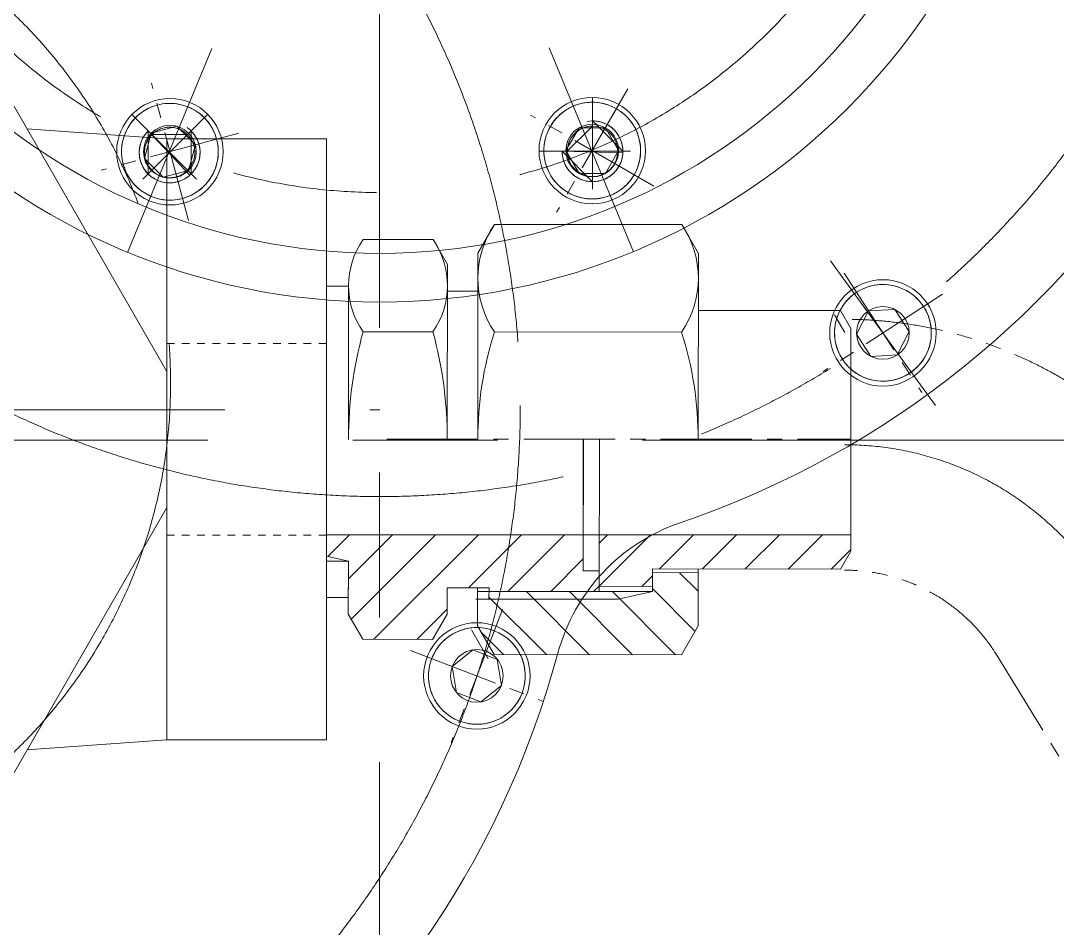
# Model space of a CAD drawing. Header units: millimetres. Extents: x 2 to 671028, y -1 to 511258.
# Drawn here: x 102014 to 105477, y 90357 to 93390 of the extents above; entities that cross this region are included whole.
import ezdxf

# ---------------------------------------------------------------- set-up
doc = ezdxf.new("R2010")
doc.units = ezdxf.units.MM
doc.header["$LTSCALE"] = 25.4
for name, pattern in [('ACAD_ISO02W100', [15, 12, -3]), ('CENTER', [50.8, 31.75, -6.35, 6.35, -6.35]), ('双点画线', [22, 12, -2, 2, -2, 2, -2]), ('点画线', [18, 12, -2, 2, -2]), ('虚线', [2, 1, -1])]:
    doc.linetypes.add(name, pattern=pattern)
for name, color, linetype, lineweight in [('CAXA1', 5, 'CENTER', 5), ('中心线层', 5, 'CENTER', 5), ('剖面线层', 4, 'Continuous', 5), ('细实线层', 7, 'Continuous', 5), ('虚线层', 6, 'ACAD_ISO02W100', 5)]:
    doc.layers.add(name, color=color, linetype=linetype, lineweight=lineweight)
pattern_1 = [(45, (100800.23, 92089.86), (-71.842, 71.842), [])]
pattern_2 = [(134.9486, (100800.23, 92089.86), (-71.9065, -71.7775), [])]

msp = doc.modelspace()

# ---------------------------------------------------------------- hatches: boundary and pattern name
at = {"layer": '剖面线层', "linetype": 'Continuous', "lineweight": 5}
h = msp.add_hatch(dxfattribs=at)
h.set_pattern_fill('无图案', scale=101.6, angle=45, style=0, pattern_type=0)
h.set_pattern_definition(pattern_1)
edge = h.paths.add_edge_path(flags=0)
edge.add_line((103108.57, 91406.6), (103108.62, 91461.93))
edge.add_line((103156.89, 91322.73), (103108.57, 91406.6))
edge.add_line((103390.3, 91322.52), (103156.89, 91322.73))
edge.add_line((103438.77, 91406.3), (103390.3, 91322.52))
edge.add_line((103438.85, 91495.2), (103438.77, 91406.3))
edge.add_line((103540.45, 91495.11), (103438.85, 91495.2))
edge.add_line((103578.55, 91495.07), (103540.45, 91495.11))
edge.add_line((103578.54, 91482.37), (103578.55, 91495.07))
edge.add_line((103946.84, 91482.04), (103578.54, 91482.37))
edge.add_line((103946.85, 91499.82), (103946.84, 91482.04))
edge.add_line((103946.9, 91551.89), (103946.85, 91499.82))
edge.add_line((103893.56, 91551.94), (103946.9, 91551.89))
edge.add_line((103893.67, 91671.79), (103893.56, 91551.94))
edge.add_line((103035.43, 91671.79), (103893.67, 91671.79))
edge.add_line((103035.43, 91670.76), (103035.43, 91671.79))
edge.add_line((103035.43, 91600.65), (103035.43, 91670.76))
edge.add_line((103108.73, 91584.29), (103035.43, 91600.65))
edge.add_line((103108.65, 91495.28), (103108.73, 91584.29))
edge.add_line((103108.62, 91461.93), (103108.65, 91495.28))
h = msp.add_hatch(dxfattribs=at)
h.set_pattern_fill('无图案', scale=101.6, angle=45, style=0, pattern_type=0)
h.set_pattern_definition(pattern_1)
edge = h.paths.add_edge_path(flags=0)
edge.add_line((103946.85, 91499.82), (103946.9, 91551.89))
edge.add_line((104124.65, 91499.66), (103946.85, 91499.82))
edge.add_line((104124.7, 91545.38), (104124.65, 91499.66))
edge.add_line((104124.71, 91558.08), (104124.7, 91545.38))
edge.add_line((104277.11, 91557.92), (104124.71, 91558.08))
edge.add_line((104752.4, 91557.41), (104277.11, 91557.92))
edge.add_line((104787.01, 91617.24), (104752.4, 91557.41))
edge.add_line((104787.01, 91671.79), (104787.01, 91617.24))
edge.add_line((103947.01, 91671.79), (104787.01, 91671.79))
edge.add_line((103946.97, 91633.52), (103947.01, 91671.79))
edge.add_line((103946.9, 91551.89), (103946.97, 91633.52))
h = msp.add_hatch(dxfattribs=at)
h.set_pattern_fill('无图案', scale=101.6, angle=134.94857, style=0, pattern_type=0)
h.set_pattern_definition(pattern_2)
edge = h.paths.add_edge_path(flags=0)
edge.add_line((103946.84, 91482.04), (104124.64, 91481.88))
edge.add_line((103578.54, 91482.37), (103946.84, 91482.04))
edge.add_line((103578.52, 91456.97), (103578.54, 91482.37))
edge.add_line((104010.38, 91456.59), (103578.52, 91456.97))
edge.add_line((104124.64, 91481.88), (104010.38, 91456.59))
edge.add_line((104124.7, 91545.38), (104277.1, 91545.25))
edge.add_line((104124.65, 91499.66), (104124.7, 91545.38))
edge.add_line((104124.64, 91481.88), (104124.65, 91499.66))
edge.add_line((104010.38, 91456.59), (104124.64, 91481.88))
edge.add_line((103578.52, 91456.97), (104010.38, 91456.59))
edge.add_line((103540.42, 91457.01), (103578.52, 91456.97))
edge.add_line((103540.34, 91367.89), (103540.42, 91457.01))
edge.add_line((103595.85, 91271.54), (103540.34, 91367.89))
edge.add_line((104221.25, 91270.98), (103595.85, 91271.54))
edge.add_line((104276.94, 91367.23), (104221.25, 91270.98))
edge.add_line((104277.1, 91545.25), (104276.94, 91367.23))
h = msp.add_hatch(dxfattribs=at)
h.set_pattern_fill('无图案', scale=101.6, angle=134.94857, style=0, pattern_type=0)
h.set_pattern_definition(pattern_2)
edge = h.paths.add_edge_path(flags=0)
edge.add_line((103946.84, 91482.04), (104124.64, 91481.88))
edge.add_line((103578.54, 91482.37), (103946.84, 91482.04))
edge.add_line((103578.52, 91456.97), (103578.54, 91482.37))
edge.add_line((104010.38, 91456.59), (103578.52, 91456.97))
edge.add_line((104124.64, 91481.88), (104010.38, 91456.59))
edge.add_line((104124.7, 91545.38), (104277.1, 91545.25))
edge.add_line((104124.65, 91499.66), (104124.7, 91545.38))
edge.add_line((104124.64, 91481.88), (104124.65, 91499.66))
edge.add_line((104010.38, 91456.59), (104124.64, 91481.88))
edge.add_line((103578.52, 91456.97), (104010.38, 91456.59))
edge.add_line((103540.42, 91457.01), (103578.52, 91456.97))
edge.add_line((103540.34, 91367.89), (103540.42, 91457.01))
edge.add_line((103595.85, 91271.54), (103540.34, 91367.89))
edge.add_line((104221.25, 91270.98), (103595.85, 91271.54))
edge.add_line((104276.94, 91367.23), (104221.25, 91270.98))
edge.add_line((104277.1, 91545.25), (104276.94, 91367.23))

# ---------------------------------------------------------------- linework, layer by layer
at = {"color": 7, "lineweight": 5}
for p, q in [((101716.78, 93578.3), (102502.03, 92218.19)), ((102431.65, 93092.03), (102424.44, 93087.61)), ((102439.09, 93096.07), (102431.65, 93092.03)), ((102446.73, 93099.71), (102439.09, 93096.07)), ((102454.55, 93102.95), (102446.73, 93099.71)), ((102462.53, 93105.78), (102454.55, 93102.95)), ((102470.64, 93108.18), (102462.53, 93105.78)), ((102478.87, 93110.16), (102470.64, 93108.18)), ((102470.64, 93108.18), (102470.64, 93108.18)), ((102487.2, 93111.7), (102478.87, 93110.16)), ((102495.59, 93112.81), (102487.2, 93111.7)), ((102504.03, 93113.47), (102495.59, 93112.81)), ((102512.49, 93113.69), (102504.03, 93113.47)), ((102520.95, 93113.47), (102512.49, 93113.69)), ((102529.39, 93112.81), (102520.95, 93113.47)), ((102537.78, 93111.7), (102529.39, 93112.81)), ((102546.1, 93110.16), (102537.78, 93111.7)), ((102554.33, 93108.18), (102546.1, 93110.16)), ((102562.45, 93105.78), (102554.33, 93108.18)), ((102570.43, 93102.95), (102562.45, 93105.78)), ((102578.25, 93099.71), (102570.43, 93102.95)), ((102585.89, 93096.07), (102578.25, 93099.71)), ((102593.32, 93092.03), (102585.89, 93096.07)), ((102600.54, 93087.61), (102593.32, 93092.03)), ((103835.45, 93091.46), (103828.48, 93086.67)), ((103842.67, 93095.89), (103835.45, 93091.46)), ((103850.11, 93099.92), (103842.67, 93095.89)), ((103857.75, 93103.57), (103850.11, 93099.92)), ((103865.57, 93106.81), (103857.75, 93103.57)), ((103873.55, 93109.63), (103865.57, 93106.81)), ((103881.66, 93112.04), (103873.55, 93109.63)), ((103889.89, 93114.01), (103881.66, 93112.04)), ((103898.22, 93115.55), (103889.89, 93114.01)), ((103906.61, 93116.66), (103898.22, 93115.55)), ((103915.05, 93117.32), (103906.61, 93116.66)), ((103923.51, 93117.55), (103915.05, 93117.32)), ((103931.97, 93117.32), (103923.51, 93117.55)), ((103940.41, 93116.66), (103931.97, 93117.32)), ((103948.8, 93115.55), (103940.41, 93116.66)), ((103957.12, 93114.01), (103948.8, 93115.55)), ((103965.35, 93112.04), (103957.12, 93114.01)), ((103973.47, 93109.63), (103965.35, 93112.04)), ((103981.44, 93106.81), (103973.47, 93109.63)), ((103989.26, 93103.57), (103981.44, 93106.81)), ((103996.9, 93099.92), (103989.26, 93103.57)), ((104004.34, 93095.89), (103996.9, 93099.92)), ((104011.56, 93091.46), (104004.34, 93095.89)), ((104004.34, 93095.89), (104004.34, 93095.89)), ((104018.53, 93086.67), (104011.56, 93091.46)), ((102392.34, 93060.2), (102386.85, 93053.76)), ((102398.17, 93066.34), (102392.34, 93060.2)), ((102404.31, 93072.17), (102398.17, 93066.34)), ((102410.75, 93077.66), (102404.31, 93072.17)), ((102417.46, 93082.82), (102410.75, 93077.66)), ((102424.44, 93087.61), (102417.46, 93082.82)), ((102607.52, 93082.82), (102600.54, 93087.61)), ((102614.23, 93077.66), (102607.52, 93082.82)), ((102620.67, 93072.17), (102614.23, 93077.66)), ((102626.81, 93066.34), (102620.67, 93072.17)), ((102632.63, 93060.2), (102626.81, 93066.34)), ((102638.13, 93053.76), (102632.63, 93060.2)), ((103797.87, 93057.62), (103792.71, 93050.9)), ((103803.36, 93064.05), (103797.87, 93057.62)), ((103809.19, 93070.19), (103803.36, 93064.05)), ((103815.33, 93076.02), (103809.19, 93070.19)), ((103821.76, 93081.52), (103815.33, 93076.02)), ((103828.48, 93086.67), (103821.76, 93081.52)), ((103924.46, 93037.99), (103924.46, 93055.18)), ((103924.46, 93055.18), (104026.06, 92953.58)), ((103929.78, 93055.04), (103924.46, 93055.18)), ((103924.46, 93055.18), (103924.46, 92851.98)), ((103935.08, 93054.62), (103929.78, 93055.04)), ((103940.35, 93053.92), (103935.08, 93054.62)), ((104025.25, 93081.52), (104018.53, 93086.67)), ((104031.69, 93076.02), (104025.25, 93081.52)), ((104037.83, 93070.19), (104031.69, 93076.02)), ((104043.65, 93064.05), (104037.83, 93070.19)), ((104049.15, 93057.62), (104043.65, 93064.05)), ((104054.3, 93050.9), (104049.15, 93057.62)), ((102502.03, 92995.37), (102034.03, 93028.8)), ((102368.44, 93025.42), (102364.79, 93017.78)), ((102372.48, 93032.86), (102368.44, 93025.42)), ((102376.9, 93040.07), (102372.48, 93032.86)), ((102381.69, 93047.05), (102376.9, 93040.07)), ((102386.85, 93053.76), (102381.69, 93047.05)), ((102439.69, 93021.56), (102436.03, 93017.71)), ((102439.69, 92877.88), (102439.69, 93021.56)), ((102439.69, 93021.56), (102451.85, 93009.41)), ((102583.38, 93021.56), (102439.69, 92877.88)), ((102579.52, 92874.22), (102439.69, 93021.56)), ((102535.26, 93037.01), (102450.27, 93014.24)), ((102465.56, 93020.52), (102461.92, 93018.02)), ((102469.33, 93022.83), (102465.56, 93020.52)), ((102473.21, 93024.94), (102469.33, 93022.83)), ((102477.2, 93026.84), (102473.21, 93024.94)), ((102481.28, 93028.53), (102477.2, 93026.84)), ((102485.45, 93030.01), (102481.28, 93028.53)), ((102489.69, 93031.26), (102485.45, 93030.01)), ((102493.98, 93032.29), (102489.69, 93031.26)), ((102498.33, 93033.1), (102493.98, 93032.29)), ((102502.71, 93033.67), (102498.33, 93033.1)), ((102507.12, 93034.02), (102502.71, 93033.67)), ((102511.54, 93034.14), (102507.12, 93034.02)), ((102515.95, 93034.02), (102511.54, 93034.14)), ((102520.36, 93033.67), (102515.95, 93034.02)), ((102524.74, 93033.1), (102520.36, 93033.67)), ((102529.09, 93032.29), (102524.74, 93033.1)), ((102533.38, 93031.26), (102529.09, 93032.29)), ((102537.62, 93030.01), (102533.38, 93031.26)), ((102597.48, 92974.79), (102535.26, 93037.01)), ((102541.79, 93028.53), (102537.62, 93030.01)), ((102545.87, 93026.84), (102541.79, 93028.53)), ((102549.86, 93024.94), (102545.87, 93026.84)), ((102553.74, 93022.83), (102549.86, 93024.94)), ((102557.51, 93020.52), (102553.74, 93022.83)), ((102561.15, 93018.02), (102557.51, 93020.52)), ((102571.23, 93009.41), (102583.38, 93021.56)), ((102583.38, 93021.56), (102583.38, 92877.88)), ((102587.04, 93017.71), (102583.38, 93021.56)), ((102643.28, 93047.05), (102638.13, 93053.76)), ((102648.08, 93040.07), (102643.28, 93047.05)), ((102652.5, 93032.86), (102648.08, 93040.07)), ((102656.54, 93025.42), (102652.5, 93032.86)), ((102660.18, 93017.78), (102656.54, 93025.42)), ((103775.81, 93021.63), (103772.57, 93013.81)), ((103779.46, 93029.27), (103775.81, 93021.63)), ((103783.5, 93036.71), (103779.46, 93029.27)), ((103787.92, 93043.93), (103783.5, 93036.71)), ((103783.5, 93036.71), (103783.5, 93036.71)), ((103792.71, 93050.9), (103787.92, 93043.93)), ((103879.51, 93032.07), (103835.52, 92955.87)), ((103840.04, 92953.58), (103924.46, 93037.99)), ((103840.04, 92953.58), (103924.46, 93037.99)), ((103874.84, 93021.87), (103871.34, 93019.18)), ((103878.48, 93024.37), (103874.84, 93021.87)), ((103882.25, 93026.68), (103878.48, 93024.37)), ((103967.5, 93032.07), (103879.51, 93032.07)), ((103886.14, 93028.79), (103882.25, 93026.68)), ((103890.12, 93030.69), (103886.14, 93028.79)), ((103894.21, 93032.38), (103890.12, 93030.69)), ((103898.37, 93033.86), (103894.21, 93032.38)), ((103902.61, 93035.11), (103898.37, 93033.86)), ((103906.91, 93036.15), (103902.61, 93035.11)), ((103911.25, 93036.95), (103906.91, 93036.15)), ((103915.64, 93037.53), (103911.25, 93036.95)), ((103920.04, 93037.87), (103915.64, 93037.53)), ((103924.46, 93037.99), (103920.04, 93037.87)), ((103945.58, 93052.96), (103940.35, 93053.92)), ((103950.76, 93051.71), (103945.58, 93052.96)), ((103955.86, 93050.2), (103950.76, 93051.71)), ((103960.87, 93048.43), (103955.86, 93050.2)), ((103965.78, 93046.39), (103960.87, 93048.43)), ((103970.58, 93044.1), (103965.78, 93046.39)), ((103967.5, 93032.07), (104011.5, 92955.87)), ((103975.26, 93041.56), (103970.58, 93044.1)), ((103979.79, 93038.78), (103975.26, 93041.56)), ((103984.18, 93035.77), (103979.79, 93038.78)), ((103988.4, 93032.53), (103984.18, 93035.77)), ((103992.44, 93029.08), (103988.4, 93032.53)), ((103996.3, 93025.42), (103992.44, 93029.08)), ((103999.96, 93021.56), (103996.3, 93025.42)), ((104003.42, 93017.51), (103999.96, 93021.56)), ((104059.1, 93043.93), (104054.3, 93050.9)), ((104063.52, 93036.71), (104059.1, 93043.93)), ((104067.56, 93029.27), (104063.52, 93036.71)), ((104071.2, 93021.63), (104067.56, 93029.27)), ((104074.44, 93013.81), (104071.2, 93021.63)), ((102354.35, 92985.63), (102352.81, 92977.31)), ((102356.33, 92993.86), (102354.35, 92985.63)), ((102358.73, 93001.98), (102356.33, 92993.86)), ((102361.56, 93009.96), (102358.73, 93001.98)), ((102364.79, 93017.78), (102361.56, 93009.96)), ((102416.68, 92986.13), (102414.91, 92981.12)), ((102418.72, 92991.05), (102416.68, 92986.13)), ((102421.01, 92995.85), (102418.72, 92991.05)), ((102423.55, 93000.52), (102421.01, 92995.85)), ((102426.33, 93005.06), (102423.55, 93000.52)), ((102429.34, 93009.44), (102426.33, 93005.06)), ((102427.5, 92929.25), (102450.27, 93014.24)), ((102427.5, 92929.25), (102450.27, 93014.24)), ((102432.58, 93013.66), (102429.34, 93009.44)), ((102436.03, 93017.71), (102432.58, 93013.66)), ((102455.05, 93012.45), (102451.85, 93009.41)), ((102451.85, 93009.41), (102571.23, 93009.41)), ((102451.85, 93009.41), (102571.23, 93009.41)), ((102458.41, 93015.32), (102455.05, 93012.45)), ((102461.92, 93018.02), (102458.41, 93015.32)), ((102502.03, 92995.37), (103035.43, 92995.37)), ((102502.03, 92995.37), (102502.03, 90986.22)), ((102564.66, 93015.32), (102561.15, 93018.02)), ((102568.02, 93012.45), (102564.66, 93015.32)), ((102571.23, 93009.41), (102568.02, 93012.45)), ((102590.49, 93013.66), (102587.04, 93017.71)), ((102593.73, 93009.44), (102590.49, 93013.66)), ((102596.74, 93005.06), (102593.73, 93009.44)), ((102599.52, 93000.52), (102596.74, 93005.06)), ((102602.06, 92995.85), (102599.52, 93000.52)), ((102604.35, 92991.05), (102602.06, 92995.85)), ((102606.39, 92986.13), (102604.35, 92991.05)), ((102608.16, 92981.12), (102606.39, 92986.13)), ((102663.42, 93009.96), (102660.18, 93017.78)), ((102666.25, 93001.98), (102663.42, 93009.96)), ((102668.65, 92993.86), (102666.25, 93001.98)), ((102670.63, 92985.63), (102668.65, 92993.86)), ((102668.65, 92993.86), (102668.65, 92993.86)), ((102672.17, 92977.31), (102670.63, 92985.63)), ((103035.43, 92995.37), (103035.43, 90986.22)), ((103765.37, 92989.49), (103763.83, 92981.17)), ((103767.34, 92997.72), (103765.37, 92989.49)), ((103769.75, 93005.83), (103767.34, 92997.72)), ((103772.57, 93013.81), (103769.75, 93005.83)), ((103847.34, 92987.91), (103845.65, 92983.83)), ((103849.25, 92991.9), (103847.34, 92987.91)), ((103851.35, 92995.78), (103849.25, 92991.9)), ((103853.66, 92999.55), (103851.35, 92995.78)), ((103856.17, 93003.19), (103853.66, 92999.55)), ((103858.86, 93006.7), (103856.17, 93003.19)), ((103861.73, 93010.06), (103858.86, 93006.7)), ((103864.77, 93013.27), (103861.73, 93010.06)), ((103867.97, 93016.31), (103864.77, 93013.27)), ((103871.34, 93019.18), (103867.97, 93016.31)), ((104006.66, 93013.29), (104003.42, 93017.51)), ((104009.67, 93008.91), (104006.66, 93013.29)), ((104012.45, 93004.38), (104009.67, 93008.91)), ((104014.99, 92999.7), (104012.45, 93004.38)), ((104017.28, 92994.9), (104014.99, 92999.7)), ((104019.31, 92989.99), (104017.28, 92994.9)), ((104021.09, 92984.97), (104019.31, 92989.99)), ((104077.27, 93005.83), (104074.44, 93013.81)), ((104079.67, 92997.72), (104077.27, 93005.83)), ((104081.65, 92989.49), (104079.67, 92997.72)), ((104083.19, 92981.17), (104081.65, 92989.49)), ((102351.04, 92960.48), (102350.82, 92952.02)), ((102350.82, 92952.02), (102351.04, 92943.56)), ((102351.7, 92968.92), (102351.04, 92960.48)), ((102352.81, 92977.31), (102351.7, 92968.92)), ((102410.08, 92955.04), (102409.94, 92949.72)), ((102410.49, 92960.34), (102410.08, 92955.04)), ((102411.19, 92965.62), (102410.49, 92960.34)), ((102412.16, 92970.85), (102411.19, 92965.62)), ((102413.4, 92976.02), (102412.16, 92970.85)), ((102414.91, 92981.12), (102413.4, 92976.02)), ((102597.48, 92974.79), (102574.7, 92889.8)), ((102609.67, 92976.02), (102608.16, 92981.12)), ((102610.92, 92970.85), (102609.67, 92976.02)), ((102611.88, 92965.62), (102610.92, 92970.85)), ((102612.58, 92960.34), (102611.88, 92965.62)), ((102613, 92955.04), (102612.58, 92960.34)), ((102613.14, 92949.72), (102613, 92955.04)), ((102673.27, 92968.92), (102672.17, 92977.31)), ((102673.94, 92960.48), (102673.27, 92968.92)), ((102674.16, 92952.02), (102673.94, 92960.48)), ((102673.94, 92943.56), (102674.16, 92952.02)), ((103762.06, 92964.34), (103761.84, 92955.87)), ((103761.84, 92955.87), (103762.06, 92947.41)), ((103762.72, 92972.77), (103762.06, 92964.34)), ((103763.83, 92981.17), (103762.72, 92972.77)), ((103822.86, 92953.58), (103823, 92948.26)), ((103924.46, 92851.98), (103822.86, 92953.58)), ((103822.86, 92953.58), (103840.04, 92953.58)), ((104025.92, 92948.26), (103822.86, 92953.58)), ((103879.51, 92879.67), (103835.52, 92955.87)), ((103879.51, 92879.67), (103835.52, 92955.87)), ((103840.16, 92957.99), (103840.04, 92953.58)), ((103840.51, 92962.4), (103840.16, 92957.99)), ((103841.08, 92966.78), (103840.51, 92962.4)), ((103841.89, 92971.13), (103841.08, 92966.78)), ((103842.92, 92975.42), (103841.89, 92971.13)), ((103844.18, 92979.66), (103842.92, 92975.42)), ((103845.65, 92983.83), (103844.18, 92979.66)), ((104011.5, 92955.87), (103967.5, 92879.67)), ((104022.6, 92979.87), (104021.09, 92984.97)), ((104023.84, 92974.7), (104022.6, 92979.87)), ((104024.81, 92969.47), (104023.84, 92974.7)), ((104025.5, 92964.2), (104024.81, 92969.47)), ((104025.92, 92958.89), (104025.5, 92964.2)), ((104026.06, 92953.58), (104025.92, 92958.89)), ((104084.29, 92972.77), (104083.19, 92981.17)), ((104084.96, 92964.34), (104084.29, 92972.77)), ((104085.18, 92955.87), (104084.96, 92964.34)), ((104084.96, 92947.41), (104085.18, 92955.87)), ((102351.04, 92943.56), (102351.7, 92935.12)), ((102351.7, 92935.12), (102352.81, 92926.73)), ((102352.81, 92926.73), (102354.35, 92918.41)), ((102354.35, 92918.41), (102356.33, 92910.18)), ((102409.94, 92949.72), (102410.08, 92944.4)), ((102410.08, 92944.4), (102410.49, 92939.1)), ((102410.49, 92939.1), (102411.19, 92933.83)), ((102411.19, 92933.83), (102412.16, 92928.6)), ((102412.16, 92928.6), (102413.4, 92923.43)), ((102413.4, 92923.43), (102414.91, 92918.33)), ((102414.91, 92918.33), (102416.68, 92913.31)), ((102427.5, 92929.25), (102489.71, 92867.03)), ((102606.39, 92913.31), (102608.16, 92918.33)), ((102608.16, 92918.33), (102609.67, 92923.43)), ((102609.67, 92923.43), (102610.92, 92928.6)), ((102610.92, 92928.6), (102611.88, 92933.83)), ((102611.88, 92933.83), (102612.58, 92939.1)), ((102612.58, 92939.1), (102613, 92944.4)), ((102613, 92944.4), (102613.14, 92949.72)), ((102668.65, 92910.18), (102670.63, 92918.41)), ((102670.63, 92918.41), (102672.17, 92926.73)), ((102672.17, 92926.73), (102673.27, 92935.12)), ((102673.27, 92935.12), (102673.94, 92943.56)), ((103762.06, 92947.41), (103762.72, 92938.97)), ((103762.72, 92938.97), (103763.83, 92930.58)), ((103763.83, 92930.58), (103765.37, 92922.26)), ((103765.37, 92922.26), (103767.34, 92914.03)), ((103823, 92948.26), (103823.42, 92942.96)), ((103823.42, 92942.96), (103824.11, 92937.68)), ((103824.11, 92937.68), (103825.08, 92932.45)), ((103825.08, 92932.45), (103826.32, 92927.28)), ((103826.32, 92927.28), (103827.83, 92922.18)), ((103827.83, 92922.18), (103829.61, 92917.17)), ((103829.61, 92917.17), (103831.64, 92912.25)), ((104017.28, 92912.25), (104019.31, 92917.17)), ((104019.31, 92917.17), (104021.09, 92922.18)), ((104021.09, 92922.18), (104022.6, 92927.28)), ((104022.6, 92927.28), (104023.84, 92932.45)), ((104023.84, 92932.45), (104024.81, 92937.68)), ((104024.81, 92937.68), (104025.5, 92942.96)), ((104025.5, 92942.96), (104025.92, 92948.26)), ((104079.67, 92914.03), (104081.65, 92922.26)), ((104081.65, 92922.26), (104083.19, 92930.58)), ((104083.19, 92930.58), (104084.29, 92938.97)), ((104084.29, 92938.97), (104084.96, 92947.41)), ((102356.33, 92910.18), (102358.73, 92902.06)), ((102358.73, 92902.06), (102361.56, 92894.08)), ((102361.56, 92894.08), (102364.79, 92886.26)), ((102364.79, 92886.26), (102368.44, 92878.62)), ((102416.68, 92913.31), (102418.72, 92908.4)), ((102418.72, 92908.4), (102421.01, 92903.6)), ((102421.01, 92903.6), (102423.55, 92898.92)), ((102423.55, 92898.92), (102426.33, 92894.39)), ((102426.33, 92894.39), (102429.34, 92890)), ((102429.34, 92890), (102432.58, 92885.78)), ((102432.58, 92885.78), (102436.03, 92881.74)), ((102436.03, 92881.74), (102439.69, 92877.88)), ((102574.7, 92889.8), (102489.71, 92867.03)), ((102583.38, 92877.88), (102587.04, 92881.74)), ((102587.04, 92881.74), (102590.49, 92885.78)), ((102590.49, 92885.78), (102593.73, 92890)), ((102593.73, 92890), (102596.74, 92894.39)), ((102596.74, 92894.39), (102599.52, 92898.92)), ((102599.52, 92898.92), (102602.06, 92903.6)), ((102602.06, 92903.6), (102604.35, 92908.4)), ((102604.35, 92908.4), (102606.39, 92913.31)), ((102656.54, 92878.62), (102660.18, 92886.26)), ((102660.18, 92886.26), (102663.42, 92894.08)), ((102663.42, 92894.08), (102666.25, 92902.06)), ((102666.25, 92902.06), (102668.65, 92910.18)), ((103767.34, 92914.03), (103769.75, 92905.92)), ((103769.75, 92905.92), (103772.57, 92897.94)), ((103772.57, 92897.94), (103775.81, 92890.12)), ((103775.81, 92890.12), (103779.46, 92882.48)), ((103779.46, 92882.48), (103783.5, 92875.04)), ((103831.64, 92912.25), (103833.93, 92907.45)), ((103833.93, 92907.45), (103836.47, 92902.78)), ((103836.47, 92902.78), (103839.25, 92898.24)), ((103839.25, 92898.24), (103842.26, 92893.86)), ((103842.26, 92893.86), (103845.5, 92889.64)), ((103845.5, 92889.64), (103848.96, 92885.59)), ((103848.96, 92885.59), (103852.62, 92881.73)), ((103852.62, 92881.73), (103856.48, 92878.07)), ((103992.44, 92878.07), (103996.3, 92881.73)), ((103996.3, 92881.73), (103999.96, 92885.59)), ((103999.96, 92885.59), (104003.42, 92889.64)), ((104003.42, 92889.64), (104006.66, 92893.86)), ((104006.66, 92893.86), (104009.67, 92898.24)), ((104009.67, 92898.24), (104012.45, 92902.78)), ((104012.45, 92902.78), (104014.99, 92907.45)), ((104014.99, 92907.45), (104017.28, 92912.25)), ((104063.52, 92875.04), (104067.56, 92882.48)), ((104067.56, 92882.48), (104071.2, 92890.12)), ((104071.2, 92890.12), (104074.44, 92897.94)), ((104074.44, 92897.94), (104077.27, 92905.92)), ((104077.27, 92905.92), (104079.67, 92914.03)), ((102368.44, 92878.62), (102372.48, 92871.19)), ((102372.48, 92871.19), (102376.9, 92863.97)), ((102376.9, 92863.97), (102381.69, 92856.99)), ((102381.69, 92856.99), (102386.85, 92850.28)), ((102386.85, 92850.28), (102392.34, 92843.84)), ((102439.69, 92877.88), (102443.55, 92874.22)), ((102443.55, 92874.22), (102447.6, 92870.76)), ((102447.6, 92870.76), (102451.82, 92867.53)), ((102451.82, 92867.53), (102456.2, 92864.51)), ((102456.2, 92864.51), (102460.74, 92861.73)), ((102460.74, 92861.73), (102465.41, 92859.2)), ((102465.41, 92859.2), (102470.21, 92856.91)), ((102470.21, 92856.91), (102475.13, 92854.87)), ((102475.13, 92854.87), (102480.14, 92853.09)), ((102480.14, 92853.09), (102485.24, 92851.58)), ((102485.24, 92851.58), (102490.41, 92850.34)), ((102490.41, 92850.34), (102495.64, 92849.37)), ((102495.64, 92849.37), (102500.92, 92848.68)), ((102500.92, 92848.68), (102506.22, 92848.26)), ((102506.22, 92848.26), (102511.54, 92848.12)), ((102511.54, 92848.12), (102516.85, 92848.26)), ((102516.85, 92848.26), (102522.16, 92848.68)), ((102522.16, 92848.68), (102527.43, 92849.37)), ((102527.43, 92849.37), (102532.66, 92850.34)), ((102532.66, 92850.34), (102537.83, 92851.58)), ((102537.83, 92851.58), (102542.93, 92853.09)), ((102542.93, 92853.09), (102547.95, 92854.87)), ((102547.95, 92854.87), (102552.86, 92856.91)), ((102552.86, 92856.91), (102557.66, 92859.2)), ((102557.66, 92859.2), (102562.34, 92861.73)), ((102562.34, 92861.73), (102566.87, 92864.51)), ((102566.87, 92864.51), (102571.25, 92867.53)), ((102571.25, 92867.53), (102575.47, 92870.76)), ((102575.47, 92870.76), (102579.52, 92874.22)), ((102632.63, 92843.84), (102638.13, 92850.28)), ((102638.13, 92850.28), (102643.28, 92856.99)), ((102643.28, 92856.99), (102648.08, 92863.97)), ((102648.08, 92863.97), (102652.5, 92871.19)), ((102652.5, 92871.19), (102656.54, 92878.62)), ((103783.5, 92875.04), (103787.92, 92867.82)), ((103787.92, 92867.82), (103792.71, 92860.85)), ((103792.71, 92860.85), (103797.87, 92854.13)), ((103797.87, 92854.13), (103803.36, 92847.7)), ((103803.36, 92847.7), (103809.19, 92841.56)), ((103856.48, 92878.07), (103860.52, 92874.62)), ((103860.52, 92874.62), (103864.74, 92871.38)), ((103864.74, 92871.38), (103869.12, 92868.37)), ((103869.12, 92868.37), (103873.66, 92865.59)), ((103873.66, 92865.59), (103878.33, 92863.05)), ((103878.33, 92863.05), (103883.13, 92860.76)), ((103879.51, 92879.67), (103967.5, 92879.67)), ((103883.13, 92860.76), (103888.05, 92858.72)), ((103888.05, 92858.72), (103893.06, 92856.95)), ((103893.06, 92856.95), (103898.16, 92855.44)), ((103898.16, 92855.44), (103903.34, 92854.2)), ((103903.34, 92854.2), (103908.57, 92853.23)), ((103908.57, 92853.23), (103913.84, 92852.53)), ((103913.84, 92852.53), (103919.14, 92852.11)), ((103919.14, 92852.11), (103924.46, 92851.98)), ((103924.46, 92851.98), (103929.78, 92852.11)), ((103929.78, 92852.11), (103935.08, 92852.53)), ((103935.08, 92852.53), (103940.35, 92853.23)), ((103940.35, 92853.23), (103945.58, 92854.2)), ((103945.58, 92854.2), (103950.76, 92855.44)), ((103950.76, 92855.44), (103955.86, 92856.95)), ((103955.86, 92856.95), (103960.87, 92858.72)), ((103960.87, 92858.72), (103965.78, 92860.76)), ((103965.78, 92860.76), (103970.58, 92863.05)), ((103970.58, 92863.05), (103975.26, 92865.59)), ((103975.26, 92865.59), (103979.79, 92868.37)), ((103979.79, 92868.37), (103984.18, 92871.38)), ((103984.18, 92871.38), (103988.4, 92874.62)), ((103988.4, 92874.62), (103992.44, 92878.07)), ((104037.83, 92841.56), (104043.65, 92847.7)), ((104043.65, 92847.7), (104049.15, 92854.13)), ((104049.15, 92854.13), (104054.3, 92860.85)), ((104054.3, 92860.85), (104059.1, 92867.82)), ((104059.1, 92867.82), (104063.52, 92875.04)), ((104063.52, 92875.04), (104063.52, 92875.04)), ((102392.34, 92843.84), (102398.17, 92837.7)), ((102398.17, 92837.7), (102404.31, 92831.88)), ((102404.31, 92831.88), (102410.75, 92826.38)), ((102410.75, 92826.38), (102417.46, 92821.23)), ((102417.46, 92821.23), (102424.44, 92816.43)), ((102424.44, 92816.43), (102431.65, 92812.01)), ((102593.32, 92812.01), (102600.54, 92816.43)), ((102600.54, 92816.43), (102607.52, 92821.23)), ((102607.52, 92821.23), (102614.23, 92826.38)), ((102614.23, 92826.38), (102620.67, 92831.88)), ((102620.67, 92831.88), (102626.81, 92837.7)), ((102626.81, 92837.7), (102632.63, 92843.84)), ((103809.19, 92841.56), (103815.33, 92835.73)), ((103815.33, 92835.73), (103821.76, 92830.23)), ((103821.76, 92830.23), (103828.48, 92825.08)), ((103828.48, 92825.08), (103835.45, 92820.29)), ((103835.45, 92820.29), (103842.67, 92815.86)), ((103842.67, 92815.86), (103850.11, 92811.82)), ((103996.9, 92811.82), (104004.34, 92815.86)), ((104004.34, 92815.86), (104011.56, 92820.29)), ((104011.56, 92820.29), (104018.53, 92825.08)), ((104018.53, 92825.08), (104025.25, 92830.23)), ((104025.25, 92830.23), (104031.69, 92835.73)), ((104031.69, 92835.73), (104037.83, 92841.56)), ((102431.65, 92812.01), (102439.09, 92807.97)), ((102439.09, 92807.97), (102446.73, 92804.33)), ((102446.73, 92804.33), (102454.55, 92801.09)), ((102454.55, 92801.09), (102462.53, 92798.26)), ((102462.53, 92798.26), (102470.64, 92795.86)), ((102470.64, 92795.86), (102478.87, 92793.88)), ((102478.87, 92793.88), (102487.2, 92792.34)), ((102487.2, 92792.34), (102495.59, 92791.24)), ((102495.59, 92791.24), (102504.03, 92790.57)), ((102504.03, 92790.57), (102512.49, 92790.35)), ((102512.49, 92790.35), (102520.95, 92790.57)), ((102520.95, 92790.57), (102529.39, 92791.24)), ((102529.39, 92791.24), (102537.78, 92792.34)), ((102537.78, 92792.34), (102546.1, 92793.88)), ((102546.1, 92793.88), (102554.33, 92795.86)), ((102554.33, 92795.86), (102562.45, 92798.26)), ((102554.33, 92795.86), (102554.33, 92795.86)), ((102562.45, 92798.26), (102570.43, 92801.09)), ((102570.43, 92801.09), (102578.25, 92804.33)), ((102578.25, 92804.33), (102585.89, 92807.97)), ((102585.89, 92807.97), (102593.32, 92812.01)), ((103850.11, 92811.82), (103857.75, 92808.18)), ((103857.75, 92808.18), (103865.57, 92804.94)), ((103865.57, 92804.94), (103873.55, 92802.12)), ((103873.55, 92802.12), (103881.66, 92799.71)), ((103881.66, 92799.71), (103889.89, 92797.74)), ((103889.89, 92797.74), (103898.22, 92796.19)), ((103898.22, 92796.19), (103906.61, 92795.09)), ((103906.61, 92795.09), (103915.05, 92794.42)), ((103915.05, 92794.42), (103923.51, 92794.2)), ((103923.51, 92794.2), (103931.97, 92794.42)), ((103931.97, 92794.42), (103940.41, 92795.09)), ((103940.41, 92795.09), (103948.8, 92796.19)), ((103948.8, 92796.19), (103957.12, 92797.74)), ((103957.12, 92797.74), (103965.35, 92799.71)), ((103965.35, 92799.71), (103973.47, 92802.12)), ((103973.47, 92802.12), (103981.44, 92804.94)), ((103981.44, 92804.94), (103989.26, 92808.18)), ((103989.26, 92808.18), (103996.9, 92811.82)), ((103541.45, 92612.92), (103597.14, 92709.18)), ((103541.45, 92612.92), (103597.14, 92709.18)), ((104222.54, 92708.62), (103597.14, 92709.18)), ((104222.54, 92708.62), (103597.14, 92709.18)), ((104278.05, 92612.26), (104222.54, 92708.62)), ((104278.05, 92612.26), (104222.54, 92708.62)), ((103391.5, 92658.56), (103158.09, 92658.77)), ((103391.5, 92658.56), (103158.09, 92658.77)), ((103439.82, 92574.7), (103391.5, 92658.56)), ((103439.82, 92574.7), (103391.5, 92658.56)), ((103541.45, 92612.92), (103540.89, 91990.41)), ((103541.45, 92612.92), (103540.89, 91990.41)), ((104277.49, 91989.75), (104278.05, 92612.26)), ((104277.49, 91989.75), (104278.05, 92612.26)), ((103439.82, 92574.7), (103439.29, 91990.5)), ((103439.82, 92574.7), (103439.29, 91990.5)), ((103109.55, 92503.33), (103035.43, 92503.33)), ((103109.09, 91990.8), (103109.56, 92504.51)), ((103109.09, 91990.8), (103109.56, 92504.51)), ((104852.85, 92502.87), (104844.74, 92500.47)), ((104861.08, 92504.85), (104852.85, 92502.87)), ((104869.4, 92506.39), (104861.08, 92504.85)), ((104877.8, 92507.49), (104869.4, 92506.39)), ((104886.23, 92508.16), (104877.8, 92507.49)), ((104894.7, 92508.38), (104886.23, 92508.16)), ((104903.16, 92508.16), (104894.7, 92508.38)), ((104911.59, 92507.49), (104903.16, 92508.16)), ((104919.99, 92506.39), (104911.59, 92507.49)), ((104928.31, 92504.85), (104919.99, 92506.39)), ((104936.54, 92502.87), (104928.31, 92504.85)), ((104944.65, 92500.47), (104936.54, 92502.87)), ((103541.34, 92485.71), (103439.74, 92485.8)), ((103541.34, 92485.71), (103439.74, 92485.8)), ((104786.52, 92466.85), (104780.38, 92461.03)), ((104792.95, 92472.35), (104786.52, 92466.85)), ((104799.67, 92477.5), (104792.95, 92472.35)), ((104806.64, 92482.3), (104799.67, 92477.5)), ((104813.86, 92486.72), (104806.64, 92482.3)), ((104806.64, 92482.3), (104806.64, 92482.3)), ((104821.3, 92490.76), (104813.86, 92486.72)), ((104828.94, 92494.4), (104821.3, 92490.76)), ((104836.76, 92497.64), (104828.94, 92494.4)), ((104844.74, 92500.47), (104836.76, 92497.64)), ((104952.63, 92497.64), (104944.65, 92500.47)), ((104960.45, 92494.4), (104952.63, 92497.64)), ((104968.09, 92490.76), (104960.45, 92494.4)), ((104975.53, 92486.72), (104968.09, 92490.76)), ((104982.75, 92482.3), (104975.53, 92486.72)), ((104989.72, 92477.5), (104982.75, 92482.3)), ((104996.44, 92472.35), (104989.72, 92477.5)), ((105002.87, 92466.85), (104996.44, 92472.35)), ((105009.01, 92461.03), (105002.87, 92466.85)), ((104759.11, 92434.76), (104754.68, 92427.54)), ((104763.9, 92441.73), (104759.11, 92434.76)), ((104769.05, 92448.45), (104763.9, 92441.73)), ((104774.55, 92454.89), (104769.05, 92448.45)), ((104780.38, 92461.03), (104774.55, 92454.89)), ((105014.84, 92454.89), (105009.01, 92461.03)), ((105020.34, 92448.45), (105014.84, 92454.89)), ((105025.49, 92441.73), (105020.34, 92448.45)), ((105030.28, 92434.76), (105025.49, 92441.73)), ((105034.71, 92427.54), (105030.28, 92434.76)), ((105030.28, 92434.76), (105030.28, 92434.76)), ((102502.12, 91568.43), (102502.12, 92412.98)), ((104753.11, 92421.12), (104277.88, 92421.55)), ((104766.96, 92347.93), (104732.71, 92407.37)), ((104740.94, 92396.67), (104738.53, 92388.55)), ((104743.76, 92404.64), (104740.94, 92396.67)), ((104747, 92412.46), (104743.76, 92404.64)), ((104750.65, 92420.1), (104747, 92412.46)), ((104754.68, 92427.54), (104750.65, 92420.1)), ((104787.35, 92361.68), (104753.11, 92421.12)), ((104846.77, 92420.5), (104806.83, 92342.1)), ((104846.77, 92420.5), (104934.64, 92425.11)), ((104934.64, 92425.11), (104982.56, 92351.31)), ((105038.75, 92420.1), (105034.71, 92427.54)), ((105042.39, 92412.46), (105038.75, 92420.1)), ((105045.63, 92404.64), (105042.39, 92412.46)), ((105048.45, 92396.67), (105045.63, 92404.64)), ((105050.86, 92388.55), (105048.45, 92396.67)), ((104733.91, 92363.61), (104733.25, 92355.17)), ((104735.02, 92372), (104733.91, 92363.61)), ((104736.56, 92380.32), (104735.02, 92372)), ((104738.53, 92388.55), (104736.56, 92380.32)), ((104787.01, 91617.24), (104787.01, 92362.27)), ((105052.83, 92380.32), (105050.86, 92388.55)), ((105054.38, 92372), (105052.83, 92380.32)), ((105055.48, 92363.61), (105054.38, 92372)), ((105056.15, 92355.17), (105055.48, 92363.61)), ((103391.22, 92349.95), (103157.81, 92350.16)), ((103391.22, 92349.95), (103157.81, 92350.16)), ((104222.22, 92349.21), (103596.82, 92349.77)), ((104222.22, 92349.21), (103596.82, 92349.77)), ((104733.25, 92355.17), (104733.02, 92346.71)), ((104733.02, 92346.71), (104733.25, 92338.25)), ((104733.25, 92338.25), (104733.91, 92329.81)), ((104733.91, 92329.81), (104735.02, 92321.42)), ((104806.83, 92342.1), (104854.75, 92268.31)), ((104942.62, 92272.91), (104982.56, 92351.31)), ((105054.38, 92321.42), (105055.48, 92329.81)), ((105055.48, 92329.81), (105056.15, 92338.25)), ((105056.37, 92346.71), (105056.15, 92355.17)), ((105056.15, 92338.25), (105056.37, 92346.71)), ((104735.02, 92321.42), (104736.56, 92313.09)), ((104736.56, 92313.09), (104738.53, 92304.86)), ((104738.53, 92304.86), (104740.94, 92296.75)), ((104740.94, 92296.75), (104743.76, 92288.77)), ((105045.63, 92288.77), (105048.45, 92296.75)), ((105048.45, 92296.75), (105050.86, 92304.86)), ((105050.86, 92304.86), (105052.83, 92313.09)), ((105052.83, 92313.09), (105054.38, 92321.42)), ((104743.76, 92288.77), (104747, 92280.95)), ((104747, 92280.95), (104750.65, 92273.31)), ((104750.65, 92273.31), (104754.68, 92265.87)), ((104754.68, 92265.87), (104759.11, 92258.65)), ((104759.11, 92258.65), (104759.11, 92258.65)), ((104759.11, 92258.65), (104763.9, 92251.68)), ((104942.62, 92272.91), (104854.75, 92268.31)), ((104942.62, 92272.91), (104854.75, 92268.31)), ((105025.49, 92251.68), (105030.28, 92258.65)), ((105030.28, 92258.65), (105034.71, 92265.87)), ((105034.71, 92265.87), (105038.75, 92273.31)), ((105038.75, 92273.31), (105042.39, 92280.95)), ((105042.39, 92280.95), (105045.63, 92288.77)), ((104763.9, 92251.68), (104769.05, 92244.96)), ((104769.05, 92244.96), (104774.55, 92238.53)), ((104774.55, 92238.53), (104780.38, 92232.39)), ((104780.38, 92232.39), (104786.52, 92226.56)), ((104786.52, 92226.56), (104792.95, 92221.07)), ((104996.44, 92221.07), (105002.87, 92226.56)), ((105002.87, 92226.56), (105009.01, 92232.39)), ((105009.01, 92232.39), (105014.84, 92238.53)), ((105014.84, 92238.53), (105020.34, 92244.96)), ((105020.34, 92244.96), (105025.49, 92251.68)), ((104792.95, 92221.07), (104799.67, 92215.91)), ((104799.67, 92215.91), (104806.64, 92211.12)), ((104806.64, 92211.12), (104813.86, 92206.7)), ((104813.86, 92206.7), (104821.3, 92202.66)), ((104821.3, 92202.66), (104828.94, 92199.01)), ((104828.94, 92199.01), (104836.76, 92195.77)), ((104836.76, 92195.77), (104844.74, 92192.95)), ((104844.74, 92192.95), (104852.85, 92190.54)), ((104852.85, 92190.54), (104861.08, 92188.57)), ((104928.31, 92188.57), (104936.54, 92190.54)), ((104936.54, 92190.54), (104944.65, 92192.95)), ((104944.65, 92192.95), (104952.63, 92195.77)), ((104952.63, 92195.77), (104960.45, 92199.01)), ((104960.45, 92199.01), (104968.09, 92202.66)), ((104968.09, 92202.66), (104975.53, 92206.7)), ((104975.53, 92206.7), (104982.75, 92211.12)), ((104982.75, 92211.12), (104989.72, 92215.91)), ((104989.72, 92215.91), (104996.44, 92221.07)), ((104861.08, 92188.57), (104869.4, 92187.03)), ((104869.4, 92187.03), (104877.8, 92185.92)), ((104877.8, 92185.92), (104886.23, 92185.26)), ((104886.23, 92185.26), (104894.7, 92185.04)), ((104894.7, 92185.04), (104903.16, 92185.26)), ((104903.16, 92185.26), (104911.59, 92185.92)), ((104911.59, 92185.92), (104919.99, 92187.03)), ((104919.99, 92187.03), (104928.31, 92188.57)), ((103893.56, 91551.94), (103893.56, 91991.02)), ((103893.56, 91551.94), (103893.95, 91990.09)), ((103946.84, 91482.04), (103947.29, 91990.04)), ((103946.84, 91482.04), (103947.29, 91990.04)), ((102502.03, 91763.4), (101716.78, 90403.3)), ((104787.01, 91671.79), (103035.43, 91671.79)), ((103035.43, 91600.65), (103108.72, 91584.3)), ((104787.01, 91617.24), (104752.4, 91557.41)), ((103035.43, 91584.3), (103108.73, 91584.3)), ((103108.57, 91406.6), (103108.73, 91584.29)), ((103108.57, 91406.6), (103108.72, 91571.7)), ((103946.9, 91551.89), (103893.56, 91551.94)), ((103946.9, 91551.89), (103893.56, 91551.94)), ((104124.64, 91481.88), (104124.71, 91558.08)), ((104124.64, 91481.88), (104124.71, 91558.08)), ((104277.1, 91545.25), (104124.7, 91545.38)), ((104277.1, 91545.25), (104124.7, 91545.38)), ((104752.46, 91557.52), (104124.71, 91558.08)), ((104276.94, 91367.23), (104277.11, 91557.95)), ((104276.94, 91367.23), (104277.11, 91557.95)), ((104124.65, 91499.66), (103946.85, 91499.82)), ((104124.65, 91499.66), (103946.85, 91499.82)), ((103108.62, 91461.93), (103035.43, 91461.93)), ((103438.77, 91406.3), (103438.85, 91495.2)), ((103438.77, 91406.3), (103438.85, 91495.2)), ((103578.55, 91495.07), (103438.85, 91495.2)), ((103578.55, 91495.07), (103438.85, 91495.2)), ((103540.34, 91367.89), (103540.45, 91495.11)), ((103540.34, 91367.89), (103540.45, 91495.11)), ((104124.64, 91481.88), (103540.44, 91482.41)), ((104124.64, 91481.88), (103540.44, 91482.41)), ((103578.52, 91456.97), (103578.55, 91495.07)), ((103578.52, 91456.97), (103578.55, 91495.07)), ((103108.57, 91406.6), (103156.89, 91322.73)), ((103108.57, 91406.6), (103156.89, 91322.73)), ((103438.77, 91406.3), (103390.3, 91322.52)), ((103438.77, 91406.3), (103390.3, 91322.52)), ((103504.33, 91358.46), (103496.1, 91356.48)), ((103512.66, 91360), (103504.33, 91358.46)), ((103521.05, 91361.1), (103512.66, 91360)), ((103529.49, 91361.77), (103521.05, 91361.1)), ((103537.95, 91361.99), (103529.49, 91361.77)), ((103546.41, 91361.77), (103537.95, 91361.99)), ((103540.34, 91367.89), (103595.85, 91271.54)), ((103540.34, 91367.89), (103595.85, 91271.54)), ((103554.85, 91361.1), (103546.41, 91361.77)), ((103563.24, 91360), (103554.85, 91361.1)), ((103571.56, 91358.46), (103563.24, 91360)), ((103579.79, 91356.48), (103571.56, 91358.46)), ((104276.94, 91367.23), (104221.25, 91270.98)), ((104276.94, 91367.23), (104221.25, 91270.98)), ((103436.2, 91325.96), (103429.77, 91320.46)), ((103442.92, 91331.11), (103436.2, 91325.96)), ((103449.89, 91335.91), (103442.92, 91331.11)), ((103457.11, 91340.33), (103449.89, 91335.91)), ((103464.55, 91344.37), (103457.11, 91340.33)), ((103472.19, 91348.01), (103464.55, 91344.37)), ((103480.01, 91351.25), (103472.19, 91348.01)), ((103487.99, 91354.08), (103480.01, 91351.25)), ((103496.1, 91356.48), (103487.99, 91354.08)), ((103519.94, 91354.14), (103575.46, 91257.78)), ((103519.94, 91354.14), (103575.46, 91257.78)), ((103587.91, 91354.08), (103579.79, 91356.48)), ((103595.88, 91351.25), (103587.91, 91354.08)), ((103603.7, 91348.01), (103595.88, 91351.25)), ((103595.88, 91351.25), (103595.88, 91351.25)), ((103611.34, 91344.37), (103603.7, 91348.01)), ((103618.78, 91340.33), (103611.34, 91344.37)), ((103626, 91335.91), (103618.78, 91340.33)), ((103632.97, 91331.11), (103626, 91335.91)), ((103639.69, 91325.96), (103632.97, 91331.11)), ((103646.13, 91320.46), (103639.69, 91325.96)), ((103390.3, 91322.52), (103156.89, 91322.73)), ((103390.3, 91322.52), (103156.89, 91322.73)), ((103402.36, 91288.37), (103397.94, 91281.15)), ((103407.15, 91295.35), (103402.36, 91288.37)), ((103412.31, 91302.06), (103407.15, 91295.35)), ((103417.8, 91308.5), (103412.31, 91302.06)), ((103423.63, 91314.64), (103417.8, 91308.5)), ((103429.77, 91320.46), (103423.63, 91314.64)), ((103652.27, 91314.64), (103646.13, 91320.46)), ((103658.09, 91308.5), (103652.27, 91314.64)), ((103663.59, 91302.06), (103658.09, 91308.5)), ((103668.74, 91295.35), (103663.59, 91302.06)), ((103673.54, 91288.37), (103668.74, 91295.35)), ((103677.96, 91281.15), (103673.54, 91288.37)), ((103387.01, 91258.26), (103384.19, 91250.28)), ((103390.25, 91266.08), (103387.01, 91258.26)), ((103387.01, 91258.26), (103387.01, 91258.26)), ((103393.9, 91273.72), (103390.25, 91266.08)), ((103397.94, 91281.15), (103393.9, 91273.72)), ((103455.8, 91231.85), (103524.18, 91287.22)), ((103524.18, 91287.22), (103606.33, 91255.69)), ((104221.25, 91270.98), (103595.85, 91271.54)), ((104221.25, 91270.98), (103595.85, 91271.54)), ((103620.09, 91168.79), (103606.33, 91255.69)), ((103682, 91273.72), (103677.96, 91281.15)), ((103685.64, 91266.08), (103682, 91273.72)), ((103688.88, 91258.26), (103685.64, 91266.08)), ((103691.71, 91250.28), (103688.88, 91258.26)), ((103378.27, 91225.61), (103377.16, 91217.22)), ((103379.81, 91233.93), (103378.27, 91225.61)), ((103381.78, 91242.16), (103379.81, 91233.93)), ((103384.19, 91250.28), (103381.78, 91242.16)), ((103455.8, 91231.85), (103469.57, 91144.95)), ((103694.11, 91242.16), (103691.71, 91250.28)), ((103696.09, 91233.93), (103694.11, 91242.16)), ((103697.63, 91225.61), (103696.09, 91233.93)), ((103698.73, 91217.22), (103697.63, 91225.61)), ((103376.5, 91208.78), (103376.28, 91200.32)), ((103376.28, 91200.32), (103376.5, 91191.86)), ((103377.16, 91217.22), (103376.5, 91208.78)), ((103376.5, 91191.86), (103377.16, 91183.42)), ((103699.4, 91208.78), (103698.73, 91217.22)), ((103698.73, 91183.42), (103699.4, 91191.86)), ((103699.62, 91200.32), (103699.4, 91208.78)), ((103699.4, 91191.86), (103699.62, 91200.32)), ((103377.16, 91183.42), (103378.27, 91175.03)), ((103378.27, 91175.03), (103379.81, 91166.71)), ((103379.81, 91166.71), (103381.78, 91158.48)), ((103381.78, 91158.48), (103384.19, 91150.36)), ((103384.19, 91150.36), (103387.01, 91142.38)), ((103620.09, 91168.79), (103551.71, 91113.41)), ((103620.09, 91168.79), (103551.71, 91113.41)), ((103688.88, 91142.38), (103691.71, 91150.36)), ((103691.71, 91150.36), (103694.11, 91158.48)), ((103694.11, 91158.48), (103696.09, 91166.71)), ((103696.09, 91166.71), (103697.63, 91175.03)), ((103697.63, 91175.03), (103698.73, 91183.42)), ((103387.01, 91142.38), (103390.25, 91134.56)), ((103390.25, 91134.56), (103393.9, 91126.92)), ((103393.9, 91126.92), (103397.94, 91119.48)), ((103397.94, 91119.48), (103402.36, 91112.27)), ((103469.57, 91144.95), (103551.71, 91113.41)), ((103673.54, 91112.27), (103677.96, 91119.48)), ((103677.96, 91119.48), (103682, 91126.92)), ((103682, 91126.92), (103685.64, 91134.56)), ((103685.64, 91134.56), (103688.88, 91142.38)), ((103402.36, 91112.27), (103407.15, 91105.29)), ((103407.15, 91105.29), (103412.31, 91098.58)), ((103412.31, 91098.58), (103417.8, 91092.14)), ((103417.8, 91092.14), (103423.63, 91086)), ((103423.63, 91086), (103429.77, 91080.17)), ((103646.13, 91080.17), (103652.27, 91086)), ((103652.27, 91086), (103658.09, 91092.14)), ((103658.09, 91092.14), (103663.59, 91098.58)), ((103663.59, 91098.58), (103668.74, 91105.29)), ((103668.74, 91105.29), (103673.54, 91112.27)), ((103429.77, 91080.17), (103436.2, 91074.68)), ((103436.2, 91074.68), (103442.92, 91069.52)), ((103442.92, 91069.52), (103449.89, 91064.73)), ((103449.89, 91064.73), (103457.11, 91060.31)), ((103457.11, 91060.31), (103464.55, 91056.27)), ((103464.55, 91056.27), (103472.19, 91052.63)), ((103472.19, 91052.63), (103480.01, 91049.39)), ((103480.01, 91049.39), (103480.01, 91049.39)), ((103480.01, 91049.39), (103487.99, 91046.56)), ((103487.99, 91046.56), (103496.1, 91044.16)), ((103579.79, 91044.16), (103587.91, 91046.56)), ((103587.91, 91046.56), (103595.88, 91049.39)), ((103595.88, 91049.39), (103603.7, 91052.63)), ((103603.7, 91052.63), (103611.34, 91056.27)), ((103611.34, 91056.27), (103618.78, 91060.31)), ((103618.78, 91060.31), (103626, 91064.73)), ((103626, 91064.73), (103632.97, 91069.52)), ((103632.97, 91069.52), (103639.69, 91074.68)), ((103639.69, 91074.68), (103646.13, 91080.17)), ((103496.1, 91044.16), (103504.33, 91042.18)), ((103504.33, 91042.18), (103512.66, 91040.64)), ((103512.66, 91040.64), (103521.05, 91039.53)), ((103521.05, 91039.53), (103529.49, 91038.87)), ((103529.49, 91038.87), (103537.95, 91038.65)), ((103537.95, 91038.65), (103546.41, 91038.87)), ((103546.41, 91038.87), (103554.85, 91039.53)), ((103554.85, 91039.53), (103563.24, 91040.64)), ((103563.24, 91040.64), (103571.56, 91042.18)), ((103571.56, 91042.18), (103579.79, 91044.16)), ((102502.03, 90986.22), (102034.03, 90952.79)), ((102502.03, 90986.22), (103035.43, 90986.22))]:
    msp.add_line(p, q, dxfattribs=at)
for centre, radius in [((103213.35, 94659.48), 9811.04), ((103213.35, 94659.48), 4931.97), ((103213.35, 94659.48), 2209.8), ((103213.35, 94657.2), 2044.7), ((102512.49, 92952.02), 177.8), ((103923.51, 92955.87), 177.8), ((102512.49, 92952.02), 87.99), ((102511.54, 92949.72), 84.41), ((103923.51, 92955.87), 87.99), ((103924.46, 92953.58), 84.41), ((104894.7, 92346.71), 177.8), ((104894.7, 92346.71), 87.99), ((103537.95, 91200.32), 177.8), ((103537.95, 91200.32), 87.99)]:
    msp.add_circle(centre, radius, dxfattribs=at)
for centre, radius, start, end in [((103219.97, 101010.37), 14795.5, 301.355793, 238.585014), ((103206.5, 101010.37), 13868.4, 303.508424, 236.55604), ((103213.35, 94660.37), 7366, 148.668749, 31.333257), ((103213.35, 94657.2), 3111.5, 288.81915, 164.85414), ((100805.54, 92089.86), 3111.5, 108.81915, 344.85414), ((102512.49, 92952.02), 161.67, 15, 195), ((103923.51, 92955.87), 161.67, 60, 240), ((103923.51, 92955.87), 161.67, 240, 60), ((102512.49, 92952.02), 161.67, 195, 15), ((103859.59, 92529.24), 318.21, 145.56432, 214.33281), ((103859.59, 92529.24), 318.21, 145.56432, 214.33281), ((103959.77, 92529.15), 318.21, 325.56432, 34.33281), ((103959.77, 92529.15), 318.21, 325.56432, 34.33281), ((103379.76, 92504.27), 270.2, 145.12338, 214.77375), ((103379.76, 92504.27), 270.2, 145.12338, 214.77375), ((103169.55, 92504.46), 270.2, 325.12338, 34.77375), ((103169.55, 92504.46), 270.2, 325.12338, 34.77375), ((104894.7, 92346.71), 161.67, 303, 123), ((104894.7, 92346.71), 161.67, 123, 303), ((104467.93, 91989.58), 1358.83, 164.61139, 179.94857), ((104467.93, 91989.58), 1358.83, 164.61139, 179.94857), ((102080.46, 91991.72), 1358.83, 359.94857, 15.28574), ((102080.46, 91991.72), 1358.83, 359.94857, 15.28574), ((104730.33, 91989.34), 1189.43, 162.36061, 179.94857), ((104730.33, 91989.34), 1189.43, 162.36061, 179.94857), ((103088.06, 91990.81), 1189.43, 359.94857, 17.53652), ((103088.06, 91990.81), 1189.43, 359.94857, 17.53652), ((104421.9, 91110.98), 635, 108.81915, 164.85414), ((103537.95, 91200.32), 161.67, 339, 159), ((103537.95, 91200.32), 161.67, 159, 339)]:
    msp.add_arc(centre, radius, start, end, dxfattribs=at)
msp.add_open_spline([(113756.06, 111546.46), (112864.76, 112500.68), (110828.57, 114210.56), (107205.9, 115926.71), (103206.46, 116616.51), (99134.75, 116199.62), (95271.92, 114747.14), (91886.62, 112322.04), (89225.21, 109071.49), (87483.93, 105213.15), (86756.39, 100999.07), (87250.69, 96719.95), (88797.38, 92676.33), (91368.61, 89151.74), (94783.64, 86393.33), (98824.37, 84605.58), (103217.92, 83906.81), (107669.52, 84391.84), (111873.72, 86012.49), (115532.96, 88690.99), (118399.43, 92241.38), (120258.47, 96440.21), (120722.94, 99481.24), (120765.24, 101003.64)], degree=3, knots=[0, 0, 0, 0, 6187.6660257, 12450.3554582, 18783.7763803, 25175.5539804, 31622.0656792, 38124.7135948, 44683.2378582, 51298.5509218, 57973.8707278, 64697.0192939, 71462.7486572, 78273.5017955, 85129.2788968, 92030.0801453, 98977.2858434, 105969.7011519, 113006.6229991, 120087.9511857, 127214.4959448, 134386.4928487, 141603.6632662, 141603.6632662, 141603.6632662, 141603.6632662], dxfattribs=at)
at = {"layer": 'CAXA1', "linetype": 'CENTER', "lineweight": 5, "ltscale": 3}
for p, q in [((103213.23, 114137.93), (103213.23, 81888.72)), ((103779.17, 93298.84), (104061.28, 92617.75)), ((102652.94, 93296.6), (102370.82, 92615.51)), ((104719.91, 92587.27), (105070.79, 92104.33)), ((96405.95, 92089.86), (103213.46, 92089.86)), ((96349.11, 91988.26), (105764.57, 91988.26))]:
    msp.add_line(p, q, dxfattribs=at)
for centre, radius in [((103219.97, 101010.37), 14351), ((103219.97, 101010.37), 13716), ((103213.35, 94657.2), 2857.5), ((103213.35, 94657.2), 1841.5), ((100800.23, 92103.67), 2882.9), ((100800.23, 92178.63), 1714.5)]:
    msp.add_circle(centre, radius, dxfattribs=at)
for centre, radius, start, end in [((103213.35, 94660.37), 6921.5, 148.669255, 31.33338), ((104766.62, 90956.94), 1016, 32.20349, 90)]:
    msp.add_arc(centre, radius, start, end, dxfattribs=at)
at = {"layer": '中心线层', "color": 7, "linetype": '点画线', "lineweight": 5}
for p, q in [((102574.05, 92722.26), (102450.92, 93181.79)), ((104042.44, 93161.88), (103804.57, 92749.87)), ((103924.46, 93131.38), (103924.46, 92775.78)), ((102637.26, 93075.45), (102385.81, 92824)), ((102385.81, 93075.45), (102637.26, 92824)), ((104129.51, 92836.94), (103717.5, 93074.81)), ((102742.25, 93013.59), (102282.72, 92890.46)), ((103746.66, 92953.58), (104102.26, 92953.58)), ((104765.14, 92546.2), (105024.25, 92147.21)), ((105094.19, 92476.26), (104695.2, 92217.15)), ((103237.63, 91991.02), (104787.01, 91991.02)), ((103623.19, 91422.39), (103452.7, 90978.25)), ((103315.88, 91285.56), (103760.02, 91115.07))]:
    msp.add_line(p, q, dxfattribs=at)
at = {"layer": '细实线层', "color": 7, "linetype": 'Continuous', "lineweight": 5}
for q in [(104124.64, 91481.88), (104124.64, 91481.88), (103534.95, 91457.01), (103534.95, 91457.01)]:
    msp.add_line((104010.38, 91456.59), q, dxfattribs=at)
at = {"layer": '细实线层', "color": 7, "linetype": '双点画线', "lineweight": 5}
msp.add_line((105269.39, 91278.74), (108954.9, 85290.28), dxfattribs=at)
at = {"layer": '细实线层', "color": 7, "lineweight": 5}
for centre, start, end in [((103924.46, 92953.58), 180, 100), ((102511.54, 92949.72), 135, 55)]:
    msp.add_arc(centre, 101.6, start, end, dxfattribs=at)
at = {"layer": '细实线层', "color": 7, "linetype": '双点画线', "lineweight": 5}
for radius in [1435.1, 596.9]:
    msp.add_arc((104766.62, 90956.94), radius, 32.20348, 90, dxfattribs=at)
at = {"layer": '虚线层', "color": 7, "linetype": '虚线', "lineweight": 5}
for p, q in [((103035.43, 92310.84), (102502.03, 92310.84)), ((103035.43, 91670.76), (102502.03, 91670.76))]:
    msp.add_line(p, q, dxfattribs=at)

doc.saveas('drawing.dxf')
